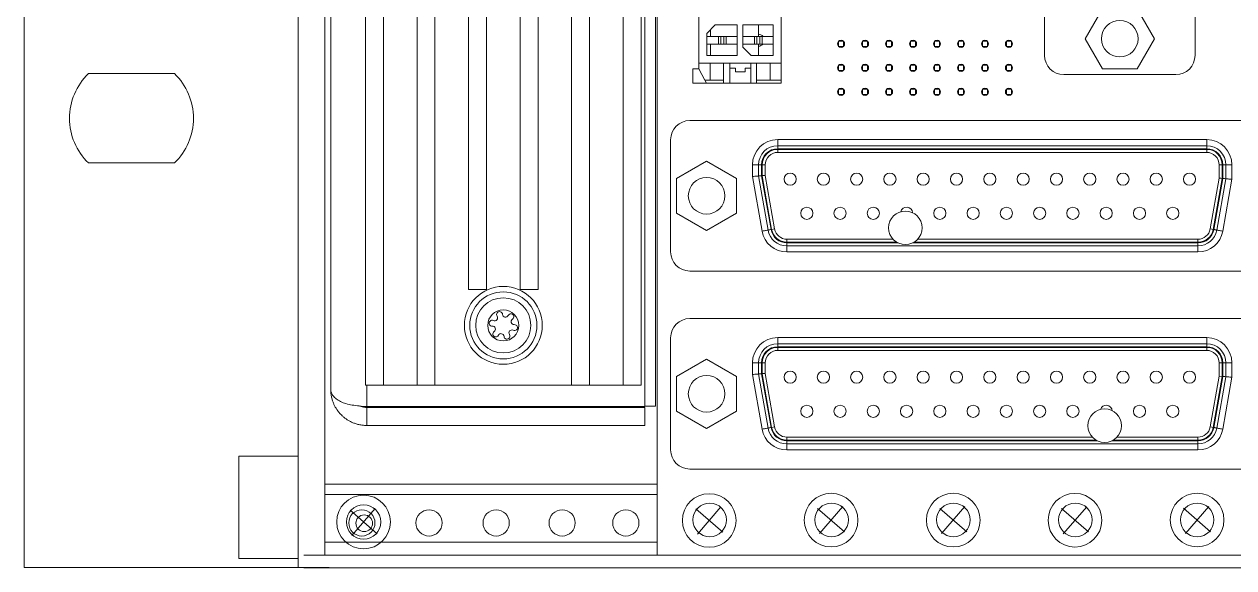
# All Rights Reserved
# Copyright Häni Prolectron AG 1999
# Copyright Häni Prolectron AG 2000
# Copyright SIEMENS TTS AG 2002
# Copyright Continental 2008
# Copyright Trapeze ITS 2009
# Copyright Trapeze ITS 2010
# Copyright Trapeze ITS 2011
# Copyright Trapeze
# Model space of a CAD drawing. Extents: x -194 to 239, y -574 to -265.
# Drawn here: x -139.88 to -107.79, y -498.07 to -483.65 of the extents above; entities that cross this region are included whole.
import ezdxf

# ---------------------------------------------------------------- set-up
doc = ezdxf.new("R2010")
doc.units = 0
doc.header["$LTSCALE"] = 0.5
doc.layers.get('0').update_dxf_attribs({"linetype": 'CONTINUOUS'})
doc.layers.add('1', color=7, linetype='CONTINUOUS')

msp = doc.modelspace()

# ---------------------------------------------------------------- linework, layer by layer
at = {"lineweight": 5}
for p, q in [((-132.6109, -456.16959), (-132.6109, -498.06786)), ((-123.08208, -496.12756), (-131.91047, -496.12756)), ((-123.09404, -495.85148), (-131.89936, -495.85148)), ((-123.08208, -497.39241), (-131.91588, -497.39241))]:
    msp.add_line(p, q, dxfattribs=at)
at = {"color": 7, "linetype": 'Continuous', "lineweight": 5}
for p, q in [((-123.0932, -456.88229), (-123.0932, -497.74138)), ((-123.42146, -460.87161), (-123.42146, -493.79644)), ((-123.13531, -493.7869), (-123.13531, -460.88069)), ((-131.75134, -493.34202), (-131.75134, -461.32603)), ((-130.82933, -493.23097), (-130.82933, -461.43753)), ((-130.35243, -493.23097), (-130.35243, -461.43753)), ((-129.46221, -493.23097), (-129.46221, -461.43753)), ((-128.98531, -493.23097), (-128.98531, -461.43753)), ((-125.36086, -493.23097), (-125.36086, -461.43753)), ((-124.88395, -493.23097), (-124.88395, -461.43753)), ((-123.99374, -493.23097), (-123.99374, -461.43753)), ((-123.51684, -493.23097), (-123.51684, -461.43753)), ((-128.09509, -490.68749), (-128.09509, -463.98101)), ((-127.61819, -490.68749), (-127.61819, -463.98101)), ((-126.72797, -490.68749), (-126.72797, -463.98101)), ((-126.25107, -490.68749), (-126.25107, -463.98101)), ((-112.81332, -484.47893), (-112.81332, -468.62065)), ((-108.82046, -468.62065), (-108.82046, -484.47893)), ((-131.9103, -481.36242), (-131.9103, -497.74541)), ((-121.98263, -481.55208), (-121.98263, -484.68651)), ((-119.79965, -481.55208), (-119.79965, -484.68651)), ((-111.2762, -483.23885), (-111.73551, -484.03439)), ((-109.89827, -484.03439), (-110.35758, -483.23885)), ((-121.7726, -483.89256), (-121.54985, -483.66981)), ((-121.7726, -484.47807), (-121.7726, -483.89256)), ((-121.67712, -483.79709), (-121.67712, -483.9721)), ((-121.54985, -483.66981), (-120.96433, -483.66981)), ((-120.96433, -483.66981), (-120.96433, -484.47807)), ((-120.81794, -484.25532), (-120.81794, -483.66981)), ((-120.81794, -483.66981), (-120.00968, -483.66981)), ((-120.40427, -483.9721), (-120.40427, -483.66981)), ((-120.00968, -483.66981), (-120.00968, -484.47807)), ((-121.7726, -483.9721), (-121.46074, -483.9721)), ((-121.46074, -484.17577), (-121.7726, -484.17577)), ((-121.67712, -484.47807), (-121.67712, -484.17577)), ((-121.25709, -483.9721), (-121.46074, -483.9721)), ((-121.46074, -484.17577), (-121.46074, -483.9721)), ((-121.25709, -484.17577), (-121.46074, -484.17577)), ((-121.39868, -484.17577), (-121.39868, -483.9721)), ((-121.31913, -484.17577), (-121.31913, -483.9721)), ((-121.25709, -483.9721), (-120.96433, -483.9721)), ((-121.25709, -483.9721), (-121.25709, -484.17577)), ((-120.96433, -484.17577), (-121.25709, -484.17577)), ((-120.81794, -483.9721), (-120.50609, -483.9721)), ((-120.50609, -484.17577), (-120.81794, -484.17577)), ((-120.59519, -484.47807), (-120.81794, -484.25532)), ((-120.40427, -483.9721), (-120.50609, -483.9721)), ((-120.50609, -484.17577), (-120.50609, -483.9721)), ((-120.40427, -484.17577), (-120.50609, -484.17577)), ((-120.44404, -483.9721), (-120.44404, -484.17577)), ((-120.30243, -483.9721), (-120.40427, -483.9721)), ((-120.30243, -484.17577), (-120.40427, -484.17577)), ((-120.40427, -484.47807), (-120.40427, -484.17577)), ((-120.36448, -484.17577), (-120.36448, -483.9721)), ((-120.30243, -483.9721), (-120.00968, -483.9721)), ((-120.30243, -483.9721), (-120.30243, -484.17577)), ((-120.00968, -484.17577), (-120.30243, -484.17577)), ((-118.27539, -484.09826), (-118.1481, -484.09826)), ((-118.27539, -484.24146), (-118.27539, -484.09826)), ((-118.1481, -484.24146), (-118.27539, -484.24146)), ((-118.1481, -484.09826), (-118.1481, -484.24146)), ((-117.63896, -484.09826), (-117.51167, -484.09826)), ((-117.63896, -484.24146), (-117.63896, -484.09826)), ((-117.51167, -484.24146), (-117.63896, -484.24146)), ((-117.51167, -484.09826), (-117.51167, -484.24146)), ((-117.00252, -484.09826), (-116.87523, -484.09826)), ((-117.00252, -484.24146), (-117.00252, -484.09826)), ((-116.87523, -484.24146), (-117.00252, -484.24146)), ((-116.87523, -484.09826), (-116.87523, -484.24146)), ((-116.36609, -484.09826), (-116.2388, -484.09826)), ((-116.36609, -484.24146), (-116.36609, -484.09826)), ((-116.2388, -484.24146), (-116.36609, -484.24146)), ((-116.2388, -484.09826), (-116.2388, -484.24146)), ((-115.72965, -484.24146), (-115.72965, -484.09826)), ((-115.72965, -484.09826), (-115.60236, -484.09826)), ((-115.60236, -484.24146), (-115.72965, -484.24146)), ((-115.60236, -484.09826), (-115.60236, -484.24146)), ((-115.09322, -484.24146), (-115.09322, -484.09826)), ((-115.09322, -484.09826), (-114.96593, -484.09826)), ((-114.96593, -484.24146), (-115.09322, -484.24146)), ((-114.96593, -484.09826), (-114.96593, -484.24146)), ((-114.45678, -484.09826), (-114.32951, -484.09826)), ((-114.45678, -484.24146), (-114.45678, -484.09826)), ((-114.32951, -484.24146), (-114.45678, -484.24146)), ((-114.32951, -484.09826), (-114.32951, -484.24146)), ((-113.82035, -484.09826), (-113.69306, -484.09826)), ((-113.82035, -484.24146), (-113.82035, -484.09826)), ((-113.69306, -484.24146), (-113.82035, -484.24146)), ((-113.69306, -484.09826), (-113.69306, -484.24146)), ((-111.73551, -484.03439), (-111.2762, -484.82994)), ((-110.35758, -484.82994), (-109.89827, -484.03439)), ((-120.96433, -484.47807), (-121.7726, -484.47807)), ((-120.00968, -484.47807), (-120.59519, -484.47807)), ((-121.98263, -484.82971), (-122.14491, -484.82971)), ((-122.14491, -485.21157), (-122.14491, -484.82971)), ((-121.98263, -484.82971), (-121.98263, -484.68651)), ((-121.98263, -484.68651), (-121.68668, -484.68651)), ((-121.82351, -485.13201), (-121.98263, -484.82971)), ((-121.68668, -484.68651), (-121.68668, -485.13201)), ((-121.68668, -484.68651), (-120.0956, -484.68651)), ((-121.32868, -484.68651), (-121.32868, -485.13201)), ((-121.16004, -485.21157), (-121.16004, -484.68651)), ((-121.16004, -484.81379), (-121.00887, -484.81379)), ((-121.00887, -484.81379), (-121.00887, -484.90926)), ((-120.75431, -484.81379), (-120.60314, -484.81379)), ((-120.75431, -484.90926), (-120.75431, -484.81379)), ((-120.60314, -484.68651), (-120.60314, -485.21157)), ((-120.45358, -484.68651), (-120.45358, -485.13201)), ((-120.0956, -485.13201), (-120.0956, -484.68651)), ((-120.0956, -484.68651), (-119.79965, -484.68651)), ((-119.79965, -484.68651), (-119.79965, -485.13201)), ((-118.27539, -484.87788), (-118.27539, -484.73468)), ((-118.27539, -484.73468), (-118.1481, -484.73468)), ((-118.1481, -484.87788), (-118.27539, -484.87788)), ((-118.1481, -484.73468), (-118.1481, -484.87788)), ((-117.63896, -484.73468), (-117.51167, -484.73468)), ((-117.63896, -484.87788), (-117.63896, -484.73468)), ((-117.51167, -484.87788), (-117.63896, -484.87788)), ((-117.51167, -484.73468), (-117.51167, -484.87788)), ((-117.00252, -484.73468), (-116.87523, -484.73468)), ((-117.00252, -484.87788), (-117.00252, -484.73468)), ((-116.87523, -484.87788), (-117.00252, -484.87788)), ((-116.87523, -484.73468), (-116.87523, -484.87788)), ((-116.36609, -484.73468), (-116.2388, -484.73468)), ((-116.36609, -484.87788), (-116.36609, -484.73468)), ((-116.2388, -484.87788), (-116.36609, -484.87788)), ((-116.2388, -484.73468), (-116.2388, -484.87788)), ((-115.72965, -484.73468), (-115.60236, -484.73468)), ((-115.72965, -484.87788), (-115.72965, -484.73468)), ((-115.60236, -484.87788), (-115.72965, -484.87788)), ((-115.60236, -484.73468), (-115.60236, -484.87788)), ((-115.09322, -484.73468), (-114.96593, -484.73468)), ((-115.09322, -484.87788), (-115.09322, -484.73468)), ((-114.96593, -484.87788), (-115.09322, -484.87788)), ((-114.96593, -484.73468), (-114.96593, -484.87788)), ((-114.45678, -484.73468), (-114.32951, -484.73468)), ((-114.45678, -484.87788), (-114.45678, -484.73468)), ((-114.32951, -484.87788), (-114.45678, -484.87788)), ((-114.32951, -484.73468), (-114.32951, -484.87788)), ((-113.82035, -484.73468), (-113.69306, -484.73468)), ((-113.82035, -484.87788), (-113.82035, -484.73468)), ((-113.69306, -484.87788), (-113.82035, -484.87788)), ((-113.69306, -484.73468), (-113.69306, -484.87788)), ((-111.2762, -484.82994), (-110.35758, -484.82994)), ((-121.78163, -485.21157), (-122.14491, -485.21157)), ((-121.82351, -485.13201), (-121.78163, -485.21157)), ((-121.68668, -485.13201), (-121.82351, -485.13201)), ((-121.32868, -485.21157), (-121.78163, -485.21157)), ((-121.32868, -485.13201), (-121.68668, -485.13201)), ((-121.32868, -485.21157), (-121.32868, -485.13201)), ((-121.16004, -485.21157), (-121.32868, -485.21157)), ((-120.60314, -485.21157), (-121.16004, -485.21157)), ((-121.00887, -484.90926), (-120.75431, -484.90926)), ((-120.45358, -485.21157), (-120.60314, -485.21157)), ((-120.0956, -485.13201), (-120.45358, -485.13201)), ((-120.45358, -485.13201), (-120.45358, -485.21157)), ((-119.79965, -485.21157), (-120.45358, -485.21157)), ((-119.79965, -485.13201), (-120.0956, -485.13201)), ((-119.79965, -485.21157), (-119.79965, -485.13201)), ((-112.30411, -484.98814), (-109.32967, -484.98814)), ((-118.27539, -485.37113), (-118.1481, -485.37113)), ((-118.27539, -485.51431), (-118.27539, -485.37113)), ((-118.1481, -485.51431), (-118.27539, -485.51431)), ((-118.1481, -485.37113), (-118.1481, -485.51431)), ((-117.63896, -485.37113), (-117.51167, -485.37113)), ((-117.63896, -485.51431), (-117.63896, -485.37113)), ((-117.51167, -485.51431), (-117.63896, -485.51431)), ((-117.51167, -485.37113), (-117.51167, -485.51431)), ((-117.00252, -485.37113), (-116.87523, -485.37113)), ((-117.00252, -485.51431), (-117.00252, -485.37113)), ((-116.87523, -485.51431), (-117.00252, -485.51431)), ((-116.87523, -485.37113), (-116.87523, -485.51431)), ((-116.36609, -485.51431), (-116.36609, -485.37113)), ((-116.36609, -485.37113), (-116.2388, -485.37113)), ((-116.2388, -485.51431), (-116.36609, -485.51431)), ((-116.2388, -485.37113), (-116.2388, -485.51431)), ((-115.72965, -485.37113), (-115.60236, -485.37113)), ((-115.72965, -485.51431), (-115.72965, -485.37113)), ((-115.60236, -485.51431), (-115.72965, -485.51431)), ((-115.60236, -485.37113), (-115.60236, -485.51431)), ((-115.09322, -485.37113), (-114.96593, -485.37113)), ((-115.09322, -485.51431), (-115.09322, -485.37113)), ((-114.96593, -485.51431), (-115.09322, -485.51431)), ((-114.96593, -485.37113), (-114.96593, -485.51431)), ((-114.45678, -485.51431), (-114.45678, -485.37113)), ((-114.45678, -485.37113), (-114.32951, -485.37113)), ((-114.32951, -485.51431), (-114.45678, -485.51431)), ((-114.32951, -485.37113), (-114.32951, -485.51431)), ((-113.82035, -485.37113), (-113.69306, -485.37113)), ((-113.82035, -485.51431), (-113.82035, -485.37113)), ((-113.69306, -485.51431), (-113.82035, -485.51431)), ((-113.69306, -485.37113), (-113.69306, -485.51431)), ((-122.22404, -486.2062), (-106.36576, -486.2062)), ((-122.73325, -486.71539), (-122.73325, -489.68983)), ((-119.89219, -486.71135), (-108.51173, -486.71135)), ((-119.89219, -486.71135), (-119.89219, -486.87301)), ((-108.51173, -486.87301), (-108.51173, -486.71135)), ((-119.89219, -486.87301), (-119.89219, -486.95385)), ((-119.89219, -486.87301), (-108.51173, -486.87301)), ((-108.51173, -486.95385), (-119.89219, -486.95385)), ((-119.89219, -486.97001), (-119.89219, -487.05083)), ((-119.89219, -486.97001), (-108.51173, -486.97001)), ((-108.51173, -487.05083), (-119.89219, -487.05083)), ((-108.51173, -486.87301), (-108.51173, -486.95385)), ((-108.51173, -486.97001), (-108.51173, -487.05083)), ((-121.77951, -487.28401), (-122.57505, -487.74332)), ((-120.98396, -487.74332), (-121.77951, -487.28401)), ((-120.56304, -487.69139), (-120.56304, -487.38222)), ((-120.56304, -487.38222), (-120.40141, -487.38222)), ((-120.40141, -487.38222), (-120.32057, -487.38222)), ((-120.40141, -487.67724), (-120.40141, -487.38222)), ((-120.32057, -487.38222), (-120.32057, -487.67016)), ((-120.30441, -487.38222), (-120.22359, -487.38222)), ((-120.30441, -487.66876), (-120.30441, -487.38222)), ((-120.22359, -487.38222), (-120.22359, -487.66168)), ((-108.09951, -487.38222), (-108.18033, -487.38222)), ((-108.18033, -487.73442), (-108.18033, -487.38222)), ((-108.09951, -487.38222), (-108.09951, -487.7415)), ((-108.00252, -487.38222), (-108.08334, -487.38222)), ((-108.08334, -487.74292), (-108.08334, -487.38222)), ((-108.00252, -487.38222), (-107.84086, -487.38222)), ((-108.00252, -487.38222), (-108.00252, -487.75)), ((-107.84086, -487.38222), (-107.84086, -487.76413)), ((-122.57505, -487.74332), (-122.57505, -488.66192)), ((-120.98396, -488.66192), (-120.98396, -487.74332)), ((-120.30771, -489.13951), (-120.56304, -487.69139)), ((-120.14852, -489.11144), (-120.40141, -487.67724)), ((-120.32057, -487.67016), (-120.06891, -489.09741)), ((-120.053, -489.0946), (-120.30441, -487.66876)), ((-120.22359, -487.66168), (-119.97339, -489.08056)), ((-108.41769, -489.08056), (-108.18033, -487.73442)), ((-108.09951, -487.7415), (-108.3381, -489.0946)), ((-108.32217, -489.09741), (-108.08334, -487.74292)), ((-108.00252, -487.75), (-108.24258, -489.11144)), ((-107.84086, -487.76413), (-108.08337, -489.13951)), ((-122.57505, -488.66192), (-121.77951, -489.12123)), ((-121.77951, -489.12123), (-120.98396, -488.66192)), ((-119.64704, -489.35441), (-119.64704, -489.43523)), ((-119.64704, -489.35441), (-116.83227, -489.35441)), ((-116.17727, -489.35441), (-108.74406, -489.35441)), ((-108.74406, -489.35441), (-108.74406, -489.43523)), ((-116.7326, -489.43523), (-119.64704, -489.43523)), ((-119.64704, -489.45139), (-119.64704, -489.53223)), ((-119.64704, -489.45139), (-116.70291, -489.45139)), ((-119.64704, -489.69389), (-119.64704, -489.53223)), ((-108.74406, -489.53223), (-119.64704, -489.53223)), ((-108.74406, -489.69389), (-119.64704, -489.69389)), ((-116.30661, -489.45139), (-108.74406, -489.45139)), ((-108.74406, -489.43523), (-116.27695, -489.43523)), ((-108.74406, -489.45139), (-108.74406, -489.53223)), ((-108.74406, -489.53223), (-108.74406, -489.69389)), ((-106.36576, -490.19904), (-122.22404, -490.19904)), ((-128.09509, -490.68749), (-127.61819, -490.68749)), ((-126.72797, -490.68749), (-126.25107, -490.68749)), ((-122.22404, -491.45995), (-106.36576, -491.45995)), ((-119.89219, -491.96512), (-108.51173, -491.96512)), ((-119.89219, -491.96512), (-119.89219, -492.12678)), ((-108.51173, -492.12678), (-108.51173, -491.96512)), ((-122.73325, -491.96916), (-122.73325, -494.9436)), ((-119.89219, -492.12678), (-119.89219, -492.20759)), ((-119.89219, -492.12678), (-108.51173, -492.12678)), ((-108.51173, -492.20759), (-119.89219, -492.20759)), ((-119.89219, -492.22377), (-119.89219, -492.30459)), ((-119.89219, -492.22377), (-108.51173, -492.22377)), ((-108.51173, -492.12678), (-108.51173, -492.20759)), ((-108.51173, -492.22377), (-108.51173, -492.30459)), ((-121.77951, -492.53778), (-122.57505, -492.99707)), ((-120.98396, -492.99707), (-121.77951, -492.53778)), ((-108.51173, -492.30459), (-119.89219, -492.30459)), ((-120.56304, -492.94515), (-120.56304, -492.63599)), ((-120.56304, -492.63599), (-120.40141, -492.63599)), ((-120.40141, -492.63599), (-120.32057, -492.63599)), ((-120.40141, -492.931), (-120.40141, -492.63599)), ((-120.14852, -494.36521), (-120.40141, -492.931)), ((-120.32057, -492.63599), (-120.32057, -492.92393)), ((-120.32057, -492.92393), (-120.06891, -494.35118)), ((-120.30441, -492.63599), (-120.22359, -492.63599)), ((-120.30441, -492.92253), (-120.30441, -492.63599)), ((-120.053, -494.34837), (-120.30441, -492.92253)), ((-120.22359, -492.63599), (-120.22359, -492.91545)), ((-120.22359, -492.91545), (-119.97339, -494.33433)), ((-108.09951, -492.63599), (-108.18033, -492.63599)), ((-108.18033, -492.98819), (-108.18033, -492.63599)), ((-108.09951, -492.63599), (-108.09951, -492.99527)), ((-108.00252, -492.63599), (-108.08334, -492.63599)), ((-108.08334, -492.99669), (-108.08334, -492.63599)), ((-108.00252, -492.63599), (-107.84086, -492.63599)), ((-108.00252, -492.63599), (-108.00252, -493.00374)), ((-107.84086, -492.63599), (-107.84086, -493.01789)), ((-130.82933, -493.23097), (-130.35243, -493.23097)), ((-130.79753, -493.23097), (-130.79753, -493.79644)), ((-129.46221, -493.23097), (-130.35243, -493.23097)), ((-129.46221, -493.23097), (-128.98531, -493.23097)), ((-125.36086, -493.23097), (-128.98531, -493.23097)), ((-125.36086, -493.23097), (-124.88395, -493.23097)), ((-123.99374, -493.23097), (-124.88395, -493.23097)), ((-123.99374, -493.23097), (-123.51684, -493.23097)), ((-122.57505, -492.99707), (-122.57505, -493.91569)), ((-120.98396, -493.91569), (-120.98396, -492.99707)), ((-120.30771, -494.39328), (-120.56304, -492.94515)), ((-108.41769, -494.33433), (-108.18033, -492.98819)), ((-108.09951, -492.99527), (-108.3381, -494.34837)), ((-108.32217, -494.35118), (-108.08334, -492.99669)), ((-108.00252, -493.00374), (-108.24258, -494.36521)), ((-108.09951, -492.99527), (-108.18033, -492.98819)), ((-107.84086, -493.01789), (-108.08337, -494.39328)), ((-130.79753, -493.79644), (-123.42146, -493.79644)), ((-130.79753, -493.81892), (-123.42146, -493.81892)), ((-130.79753, -494.29582), (-130.79753, -493.81892)), ((-129.5258, -493.81892), (-129.5258, -493.79644)), ((-127.14129, -493.79644), (-127.14129, -493.81892)), ((-123.42146, -493.7869), (-123.13531, -493.7869)), ((-123.42146, -493.81892), (-123.42146, -494.29582)), ((-122.57505, -493.91569), (-121.77951, -494.375)), ((-121.77951, -494.375), (-120.98396, -493.91569)), ((-130.79753, -494.29582), (-123.42146, -494.29582)), ((-119.64704, -494.60816), (-119.64704, -494.689)), ((-119.64704, -494.60816), (-111.5432, -494.60816)), ((-111.44106, -494.689), (-119.64704, -494.689)), ((-119.64704, -494.70516), (-111.41028, -494.70516)), ((-119.64704, -494.70516), (-119.64704, -494.786)), ((-119.64704, -494.94764), (-119.64704, -494.786)), ((-108.74406, -494.786), (-119.64704, -494.786)), ((-111.02707, -494.70516), (-108.74406, -494.70516)), ((-108.74406, -494.689), (-110.99628, -494.689)), ((-110.89413, -494.60816), (-108.74406, -494.60816)), ((-108.74406, -494.60816), (-108.74406, -494.689)), ((-108.74406, -494.70516), (-108.74406, -494.786)), ((-108.74406, -494.786), (-108.74406, -494.94764)), ((-108.74406, -494.94764), (-119.64704, -494.94764)), ((-106.36576, -495.45281), (-122.22404, -495.45281)), ((-123.0932, -497.74138), (-83.76474, -497.74138))]:
    msp.add_line(p, q, dxfattribs=at)
at = {"linetype": 'Continuous', "lineweight": 5}
for p, q in [((-121.39848, -496.45987), (-122.01992, -497.17725)), ((-118.16425, -496.44989), (-118.78568, -497.16728)), ((-114.92383, -496.44962), (-115.54527, -497.167)), ((-111.69547, -496.45396), (-112.3169, -497.17135)), ((-108.45423, -496.44635), (-109.07566, -497.16373)), ((-131.23845, -496.54701), (-130.52107, -497.16845)), ((-130.56905, -496.49904), (-131.19048, -497.21642)), ((-122.06789, -496.50784), (-121.35051, -497.12928)), ((-118.83366, -496.49787), (-118.11627, -497.1193)), ((-115.59324, -496.4976), (-114.87586, -497.11903)), ((-112.36488, -496.50194), (-111.64749, -497.12337)), ((-109.12364, -496.49432), (-108.40626, -497.11576)), ((-132.4625, -497.74203), (-83.76319, -497.74203))]:
    msp.add_line(p, q, dxfattribs=at)
at = {"color": 7, "linetype": 'Continuous', "lineweight": 5, "flags": 128}
for points in [[(-120.56304, -487.69139), (-120.53152, -487.68862), (-120.50119, -487.68598), (-120.47323, -487.68353), (-120.44875, -487.68139), (-120.42864, -487.67963), (-120.4137, -487.67832), (-120.4045, -487.67752), (-120.40141, -487.67724)], [(-120.32057, -487.67016), (-120.33635, -487.67155), (-120.3515, -487.67287), (-120.36548, -487.67411), (-120.37772, -487.67517), (-120.38777, -487.67604), (-120.39524, -487.67671), (-120.39985, -487.6771), (-120.40141, -487.67724)], [(-120.30441, -487.66876), (-120.28865, -487.66737), (-120.27347, -487.66605), (-120.25949, -487.66483), (-120.24726, -487.66375), (-120.23721, -487.66288), (-120.22973, -487.66221), (-120.22512, -487.66182), (-120.22359, -487.66168)], [(-108.00252, -487.75), (-108.00005, -487.7502), (-107.99277, -487.75085), (-107.98086, -487.75187), (-107.9647, -487.7533), (-107.94476, -487.75504), (-107.92168, -487.75705), (-107.89615, -487.75929), (-107.86893, -487.76168), (-107.84086, -487.76413)], [(-120.30771, -489.13951), (-120.27666, -489.13403), (-120.24679, -489.12876), (-120.21926, -489.1239), (-120.19514, -489.11966), (-120.17534, -489.11617), (-120.16064, -489.11357), (-120.15157, -489.11197), (-120.14852, -489.11144)], [(-120.06891, -489.09741), (-120.08444, -489.10014), (-120.09937, -489.10278), (-120.11314, -489.1052), (-120.12521, -489.10733), (-120.13511, -489.10907), (-120.14245, -489.11036), (-120.14698, -489.11116), (-120.14852, -489.11144)], [(-108.32217, -489.09741), (-108.30664, -489.10014), (-108.29171, -489.10278), (-108.27796, -489.1052), (-108.2659, -489.10733), (-108.25599, -489.10907), (-108.24863, -489.11036), (-108.2441, -489.11116), (-108.24258, -489.11144)], [(-108.24258, -489.11144), (-108.23951, -489.11197), (-108.23046, -489.11357), (-108.21575, -489.11617), (-108.19594, -489.11966), (-108.17182, -489.1239), (-108.1443, -489.12876), (-108.11444, -489.13403), (-108.08337, -489.13951)], [(-120.56304, -492.94515), (-120.53152, -492.94238), (-120.50119, -492.93973), (-120.47323, -492.93728), (-120.44875, -492.93514), (-120.42864, -492.93339), (-120.4137, -492.93209), (-120.4045, -492.93127), (-120.40141, -492.931)], [(-120.32057, -492.92393), (-120.33635, -492.92531), (-120.3515, -492.92664), (-120.36548, -492.92786), (-120.37772, -492.92894), (-120.38777, -492.92981), (-120.39524, -492.93047), (-120.39985, -492.93087), (-120.40141, -492.931)], [(-120.30441, -492.92253), (-120.28865, -492.92114), (-120.27347, -492.91981), (-120.25949, -492.9186), (-120.24726, -492.91752), (-120.23721, -492.91665), (-120.22973, -492.91598), (-120.22512, -492.91558), (-120.22359, -492.91545)], [(-108.00252, -493.00374), (-108.00407, -493.00361), (-108.00866, -493.00321), (-108.01613, -493.00257), (-108.02619, -493.00168), (-108.03844, -493.00061), (-108.05242, -492.99938), (-108.06757, -492.99805), (-108.08334, -492.99669)], [(-108.00252, -493.00374), (-108.00005, -493.00397), (-107.99277, -493.0046), (-107.98086, -493.00564), (-107.9647, -493.00706), (-107.94476, -493.00881), (-107.92168, -493.01082), (-107.89615, -493.01306), (-107.86893, -493.01545), (-107.84086, -493.01789)], [(-120.30771, -494.39328), (-120.27666, -494.3878), (-120.24679, -494.38253), (-120.21926, -494.37767), (-120.19514, -494.37342), (-120.17534, -494.36993), (-120.16064, -494.36734), (-120.15157, -494.36574), (-120.14852, -494.36521)], [(-120.06891, -494.35118), (-120.08444, -494.35391), (-120.09937, -494.35654), (-120.11314, -494.35897), (-120.12521, -494.36109), (-120.13511, -494.36284), (-120.14245, -494.36413), (-120.14698, -494.36493), (-120.14852, -494.36521)], [(-108.32217, -494.35118), (-108.30664, -494.35391), (-108.29171, -494.35654), (-108.27796, -494.35897), (-108.2659, -494.36109), (-108.25599, -494.36284), (-108.24863, -494.36413), (-108.2441, -494.36493), (-108.24258, -494.36521)], [(-108.24258, -494.36521), (-108.23951, -494.36574), (-108.23046, -494.36734), (-108.21575, -494.36993), (-108.19594, -494.37342), (-108.17182, -494.37767), (-108.1443, -494.38253), (-108.11444, -494.3878), (-108.08337, -494.39328)]]:
    msp.add_lwpolyline(points, dxfattribs=at)
at = {"color": 7, "linetype": 'Continuous', "lineweight": 5}
for centre, radius in [((-110.81689, -484.03439), 0.48496), ((-118.21175, -484.16941), 0.09547), ((-117.57531, -484.16941), 0.09547), ((-116.93888, -484.16941), 0.09547), ((-116.30244, -484.16941), 0.09547), ((-115.66601, -484.16941), 0.09547), ((-115.02958, -484.16941), 0.09547), ((-114.39314, -484.16941), 0.09547), ((-113.75671, -484.16941), 0.09547), ((-118.21175, -484.80584), 0.09547), ((-117.57531, -484.80584), 0.09547), ((-116.93888, -484.80584), 0.09547), ((-116.30244, -484.80584), 0.09547), ((-115.66601, -484.80584), 0.09547), ((-115.02958, -484.80584), 0.09547), ((-114.39314, -484.80584), 0.09547), ((-113.75671, -484.80584), 0.09547), ((-118.21175, -485.44228), 0.09547), ((-117.57531, -485.44228), 0.09547), ((-116.93888, -485.44228), 0.09547), ((-116.30244, -485.44228), 0.09547), ((-115.66601, -485.44228), 0.09547), ((-115.02958, -485.44228), 0.09547), ((-114.39314, -485.44228), 0.09547), ((-113.75671, -485.44228), 0.09547), ((-121.7795, -488.20262), 0.48496), ((-119.56281, -487.76196), 0.16165), ((-118.68017, -487.76196), 0.16165), ((-117.79754, -487.76196), 0.16165), ((-116.91491, -487.76196), 0.16165), ((-116.03228, -487.76196), 0.16165), ((-115.14964, -487.76196), 0.16165), ((-114.26459, -487.76196), 0.16165), ((-113.37953, -487.76196), 0.16165), ((-112.4969, -487.76196), 0.16165), ((-111.61426, -487.76196), 0.16165), ((-110.73163, -487.76196), 0.16165), ((-109.849, -487.76196), 0.16165), ((-108.96637, -487.76196), 0.16165), ((-119.12149, -488.66722), 0.16165), ((-118.23886, -488.66722), 0.16165), ((-117.35622, -488.66722), 0.16165), ((-116.50477, -489.05239), 0.4455), ((-115.59096, -488.66722), 0.16165), ((-114.70833, -488.66722), 0.16165), ((-113.82569, -488.66722), 0.16165), ((-112.94306, -488.66722), 0.16165), ((-112.06043, -488.66722), 0.16165), ((-111.1778, -488.66722), 0.16165), ((-110.29516, -488.66722), 0.16165), ((-109.41253, -488.66722), 0.16165), ((-127.17308, -491.6413), 1.03329), ((-127.17308, -491.6413), 0.89022), ((-127.17308, -491.6413), 0.73125), ((-127.17308, -491.6413), 0.41331), ((-119.56281, -493.01572), 0.16165), ((-118.68017, -493.01572), 0.16165), ((-117.79754, -493.01572), 0.16165), ((-116.91491, -493.01572), 0.16165), ((-116.03228, -493.01572), 0.16165), ((-115.14964, -493.01572), 0.16165), ((-114.26459, -493.01572), 0.16165), ((-113.37953, -493.01572), 0.16165), ((-112.4969, -493.01572), 0.16165), ((-111.61426, -493.01572), 0.16165), ((-110.73163, -493.01572), 0.16165), ((-109.849, -493.01572), 0.16165), ((-108.96637, -493.01572), 0.16165), ((-121.7795, -493.45638), 0.48496), ((-119.12149, -493.92099), 0.16165), ((-118.23886, -493.92099), 0.16165), ((-117.35622, -493.92099), 0.16165), ((-116.47359, -493.92099), 0.16165), ((-115.59096, -493.92099), 0.16165), ((-114.70833, -493.92099), 0.16165), ((-113.82569, -493.92099), 0.16165), ((-112.94306, -493.92099), 0.16165), ((-112.06043, -493.92099), 0.16165), ((-111.21867, -494.30297), 0.4455), ((-110.29516, -493.92099), 0.16165), ((-109.41253, -493.92099), 0.16165), ((-121.69622, -496.80263), 0.4455), ((-118.46314, -496.80263), 0.4455), ((-115.23005, -496.80263), 0.4455), ((-111.99697, -496.80263), 0.4455), ((-108.76388, -496.80263), 0.4455)]:
    msp.add_circle(centre, radius, dxfattribs=at)
at = {"linetype": 'Continuous', "lineweight": 5}
for centre, radius in [((-121.7092, -496.81856), 0.71184), ((-118.47496, -496.80858), 0.71184), ((-115.23455, -496.80831), 0.71184), ((-112.00619, -496.81266), 0.71184), ((-108.76495, -496.80504), 0.71184), ((-130.87976, -496.85773), 0.71184), ((-130.87976, -496.85773), 0.45579)]:
    msp.add_circle(centre, radius, dxfattribs=at)
at = {"color": 7, "linetype": 'Continuous', "lineweight": 5}
for centre, radius, start, end in [((-120.40426, -484.07394), 0.15911, 39.791819, 90), ((-120.40426, -484.07394), 0.15911, 270, 320.208181), ((-112.30411, -484.47894), 0.50921, 180, 270), ((-109.32967, -484.47894), 0.50921, 270, 0), ((-122.22405, -486.7154), 0.50921, 90, 180), ((-119.89219, -487.38222), 0.67087, 90, 180), ((-108.51173, -487.38222), 0.67087, 0, 90), ((-119.89219, -487.38222), 0.50921, 90, 180), ((-119.89219, -487.38222), 0.42838, 90, 180), ((-119.89219, -487.38222), 0.41222, 90, 180), ((-119.89219, -487.38222), 0.33139, 90, 180), ((-108.51173, -487.38222), 0.50921, 0, 90), ((-108.51173, -487.38222), 0.42838, 0, 90), ((-108.51173, -487.38222), 0.41222, 0, 90), ((-108.51173, -487.38222), 0.33139, 0, 90), ((-110.011, -509.11232), 21.45613, 84.888866, 85.105508), ((-111.73468, -529.91953), 42.33436, 84.942287, 85.052087), ((-116.47359, -488.66722), 0.16165, 5.988406, 164.75674), ((-119.64704, -489.02301), 0.67087, 190, 270), ((-119.64704, -489.02301), 0.50921, 190, 270), ((-119.64704, -489.02301), 0.42838, 190, 270), ((-129.86264, -433.22523), 56.72403, 279.958589, 280.040237), ((-119.64704, -489.02301), 0.41222, 190, 270), ((-119.64704, -489.02301), 0.33139, 190, 270), ((-108.74405, -489.02301), 0.33139, 270, 350), ((-108.74405, -489.02301), 0.41222, 270, 350), ((-108.74405, -489.02301), 0.42838, 270, 350), ((-108.74405, -489.02301), 0.50921, 270, 350), ((-108.74405, -489.02301), 0.67087, 270, 350), ((-103.62284, -462.12513), 27.37857, 259.913691, 260.082813), ((-122.22405, -489.68984), 0.50921, 180, 270), ((-127.27069, -491.35437), 0.07844, 3.786593, 213.786593), ((-127.47037, -491.58236), 0.07844, 63.786593, 273.786593), ((-127.40108, -491.44161), 0.07844, 243.786593, 33.786593), ((-127.11414, -491.34401), 0.07844, 183.786593, 333.786593), ((-126.97339, -491.4133), 0.07844, 303.786593, 153.786593), ((-126.88615, -491.54369), 0.07844, 123.786593, 273.786593), ((-126.87579, -491.70024), 0.07844, 243.786593, 93.786593), ((-122.22405, -491.96916), 0.50921, 90, 180), ((-127.46001, -491.7389), 0.07844, 303.786593, 93.786593), ((-127.37277, -491.86929), 0.07844, 123.786593, 333.786593), ((-127.23202, -491.93859), 0.07844, 3.786593, 153.786593), ((-127.07548, -491.92823), 0.07844, 183.786593, 33.786593), ((-126.94509, -491.84099), 0.07844, 63.786593, 213.786593), ((-119.89219, -492.63599), 0.67087, 90, 180), ((-108.51173, -492.63599), 0.67087, 0, 90), ((-119.89219, -492.63599), 0.50921, 90, 180), ((-119.89219, -492.63599), 0.42838, 90, 180), ((-119.89219, -492.63599), 0.41222, 90, 180), ((-108.51173, -492.63599), 0.50921, 0, 90), ((-108.51173, -492.63599), 0.42838, 0, 90), ((-108.51173, -492.63599), 0.41222, 0, 90), ((-119.89219, -492.63599), 0.33139, 90, 180), ((-108.51173, -492.63599), 0.33139, 0, 90), ((-111.1778, -493.92099), 0.16165, 5.391935, 162.392548), ((-119.64704, -494.27678), 0.67087, 190, 270), ((-119.64704, -494.27678), 0.50921, 190, 270), ((-119.64704, -494.27678), 0.42838, 190, 270), ((-112.43444, -537.3252), 43.64688, 99.946358, 100.052468), ((-119.64704, -494.27678), 0.41222, 190, 270), ((-119.64704, -494.27678), 0.33139, 190, 270), ((-108.74405, -494.27678), 0.33139, 270, 350), ((-108.74405, -494.27678), 0.41222, 270, 350), ((-108.74405, -494.27678), 0.42838, 270, 350), ((-108.74405, -494.27678), 0.50921, 270, 350), ((-108.74405, -494.27678), 0.67087, 270, 350), ((-117.05684, -543.5533), 49.97141, 79.951922, 80.044582), ((-122.22405, -494.9436), 0.50921, 180, 270)]:
    msp.add_arc(centre, radius, start, end, dxfattribs=at)
for points, knots in [([(-131.75134, -493.34202), (-131.75103, -493.36027), (-131.75044, -493.39615), (-131.74576, -493.449), (-131.73866, -493.49979), (-131.72916, -493.54842), (-131.71763, -493.59482), (-131.70433, -493.63892), (-131.68953, -493.6807), (-131.67351, -493.72015), (-131.6565, -493.75728), (-131.63875, -493.79212), (-131.62046, -493.8247), (-131.60185, -493.85506), (-131.58311, -493.88328), (-131.56442, -493.90942), (-131.54594, -493.93355), (-131.52783, -493.95575), (-131.51021, -493.9761), (-131.48373, -494.00505), (-131.44535, -494.0432), (-131.3912, -494.08976), (-131.32951, -494.13501), (-131.25995, -494.17765), (-131.18235, -494.21626), (-131.09674, -494.24934), (-131.00337, -494.27499), (-130.90281, -494.29242), (-130.83317, -494.29467), (-130.79753, -494.29582)], [0, 0, 0, 0, 0.0385614, 0.07584196, 0.11184202, 0.14656199, 0.18000229, 0.21216344, 0.24304598, 0.27265056, 0.3009779, 0.32802884, 0.35380434, 0.37830552, 0.40153368, 0.42349035, 0.44417735, 0.46359687, 0.48175154, 0.4986446, 0.54262559, 0.58940982, 0.63906641, 0.69165308, 0.74721832, 0.80580315, 0.86744248, 0.93216619, 1, 1, 1, 1]), ([(-130.79753, -493.79644), (-130.86386, -493.7924), (-130.92892, -493.78715), (-131.05658, -493.77355), (-131.11985, -493.76508), (-131.23883, -493.74435), (-131.29487, -493.73211), (-131.39992, -493.70207), (-131.44827, -493.68436), (-131.53346, -493.64227), (-131.57106, -493.61707), (-131.63605, -493.56532), (-131.66313, -493.53862), (-131.70699, -493.48393), (-131.72371, -493.45577), (-131.74578, -493.39943), (-131.75134, -493.37099), (-131.75134, -493.34202)], [0, 0, 0, 0, 0.125, 0.125, 0.25, 0.25, 0.375, 0.375, 0.5, 0.5, 0.625, 0.625, 0.75, 0.75, 0.875, 0.875, 1, 1, 1, 1]), ([(-130.97524, -493.78178), (-130.95481, -493.79033), (-130.89933, -493.81356), (-130.83695, -493.81684), (-130.79753, -493.81892)], [0, 0, 0, 0, 0.36807537, 1, 1, 1, 1])]:
    msp.add_open_spline(points, degree=3, knots=knots, dxfattribs=at)
at = {"layer": '1', "lineweight": 5}
for p, q in [((-139.88381, -456.16959), (-139.88381, -498.06786)), ((-135.89875, -484.96082), (-138.17702, -484.96082)), ((-135.89875, -487.33242), (-138.17702, -487.33242)), ((-132.6109, -495.11126), (-134.19197, -495.11126)), ((-134.19197, -495.11126), (-134.19197, -497.59354)), ((-134.19197, -497.59354), (-134.19197, -497.8307)), ((-132.6109, -497.8307), (-134.19197, -497.8307)), ((-139.88381, -498.06786), (-131.78873, -498.06786)), ((-132.4625, -498.07407), (4.26189, -498.07407))]:
    msp.add_line(p, q, dxfattribs=at)
for centre, radius in [((-130.92496, -496.88282), 0.34783), ((-130.86287, -496.89264), 0.22186), ((-129.14357, -496.88282), 0.34783), ((-127.36219, -496.88282), 0.34783), ((-125.61151, -496.88282), 0.34783), ((-123.9219, -496.88282), 0.34783)]:
    msp.add_circle(centre, radius, dxfattribs=at)
for start, end in [(133.850174, 226.149826), (313.850174, 46.149826)]:
    msp.add_arc((-137.03789, -486.14662), 1.64431, start, end, dxfattribs=at)

doc.saveas('drawing.dxf')
